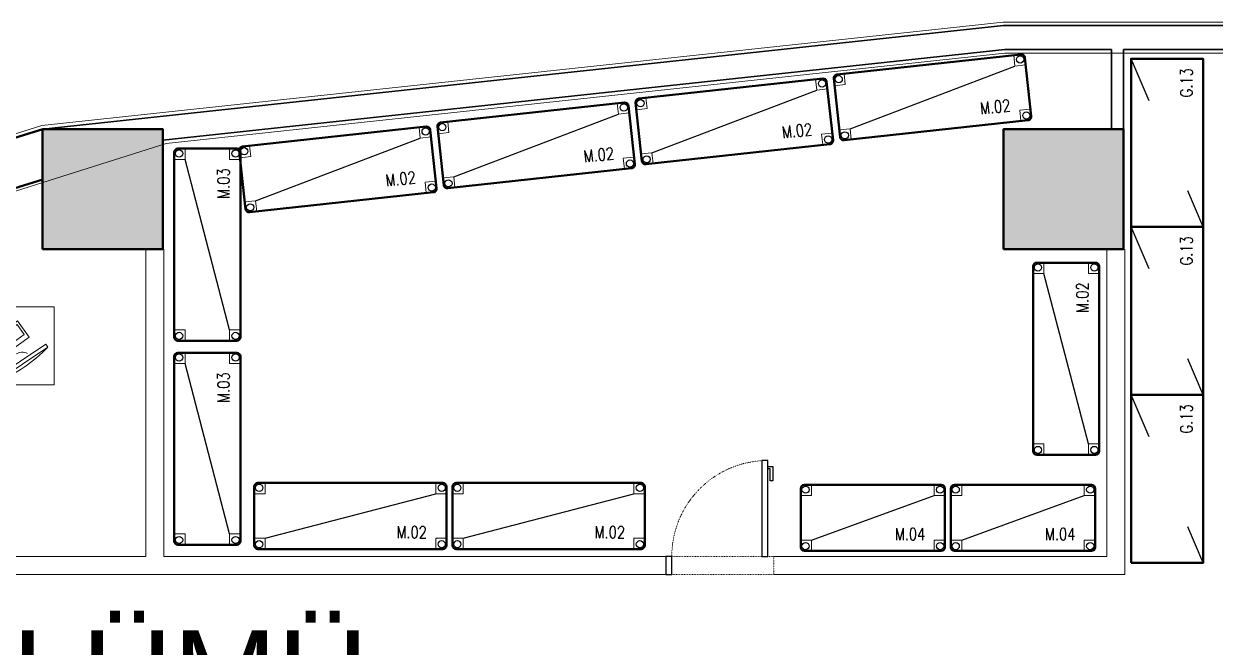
# Model space of a CAD drawing. Header units: millimetres. Extents: x 1443065 to 1517367, y 3763150 to 3779068.
# Drawn here: x 1447822 to 1448814, y 3770605 to 3771124 of the extents above; entities that cross this region are included whole.
import ezdxf
from ezdxf.enums import TextEntityAlignment as Align

# ---------------------------------------------------------------- set-up
doc = ezdxf.new("R2010")
doc.units = ezdxf.units.MM
doc.linetypes.add('DOT', pattern=[0.25, 0, -0.25])
for name, color, linetype, lineweight in [('-DWG_ANA', 7, 'Continuous', 50), ('-DWG_DETAY1', 7, 'Continuous', 25), ('-DWG_DETAY2', 7, 'Continuous', 15), ('DUVAR', 2, 'Continuous', 35), ('Duvar160', 52, 'Continuous', 20), ('k-cizgi', 7, 'Continuous', 0), ('KAPI', 32, 'Continuous', 25), ('kapi-acilis', 43, 'DOT', 15), ('MAHAL', 52, 'Continuous', 13), ('NO', 7, 'Continuous', 30), ('SIVA', 3, 'Continuous', 9), ('TASIYICI', 170, 'Continuous', 50), ('TEFRIS', 165, 'Continuous', 15)]:
    doc.layers.add(name, color=color, linetype=linetype, lineweight=lineweight)
for name, color, linetype in [('BL-G', 102, 'Continuous'), ('BL-M', 62, 'Continuous'), ('m-TAR_duvar', 8, 'Continuous')]:
    doc.layers.add(name, color=color, linetype=linetype)
doc.styles.add('ROMANS', font='romans.shx', dxfattribs={"width": 0.8})
doc.styles.get("Standard").update_dxf_attribs({"font": 'arial.ttf'})

# ---------------------------------------------------------------- blocks, each defined once
blk = doc.blocks.new('J-K109r')
at = {"layer": 'KAPI', "linetype": 'Continuous'}
blk.add_lwpolyline([(-10, 10), (-5, 10), (-5, 90), (-10, 90)], close=True, dxfattribs=at)
blk.add_lwpolyline([(-5, 85), (-1, 85), (-1, 73), (-3, 73), (-3, 83), (-5, 83)], dxfattribs=at)
at = {"layer": 'kapi-acilis', "linetype": 'DOT'}
blk.add_arc((-5, 10), 80, 90, 180, dxfattribs=at)
blk = doc.blocks.new('ja-sandalye')
at = {"layer": 'TEFRIS', "color": 0}
for p, q in [((-27.928479983496, -25.99999744296065), (-21.90890221859001, -25.99999744296065)), ((-27.928479983496, -28.3999972069264), (-27.928479983496, -40.39999602675425)), ((-21.90890221859001, -28.3999972069264), (-27.928479983496, -28.3999972069264)), ((-21.90890221859001, -41.99999586939838), (-21.90890221859001, -25.99999744296065)), ((21.90890221858979, -25.99999744296065), (21.90890221858979, -41.99999586939838)), ((21.90890221858979, -25.99999744296065), (27.92847998349578, -25.99999744296065)), ((21.90890221858979, -28.3999972069264), (27.92847998349578, -28.3999972069264)), ((27.92847998349578, -28.3999972069264), (27.92847998349578, -40.39999602675425)), ((-27.928479983496, -40.39999602675425), (-21.90890221859001, -40.39999602675425)), ((27.92847998349578, -40.39999602675425), (21.90890221858979, -40.39999602675425)), ((13.90890224839211, -49.99999508261635), (-13.90890224839234, -49.99999508261635))]:
    blk.add_line(p, q, dxfattribs=at)
at = {"layer": 'TEFRIS', "color": 0, "extrusion": (0, 0, -1)}
for centre, major_axis, ratio, start_param, end_param in [((7.958e-13, -27.99999724626514), (27.99999989569058, -8.5836459041e-06), 0.9999999053776152, 3.213081796916494, 6.211695550735258), ((7.958e-13, -27.99999724626514), (-21.99999991804364, -3.00369817e-08), 0.9999999053776157, 0.0910347794027249, 3.050557876917702), ((7.958e-13, -32.2105868662452), (22.77216337346449, -2.2035916511e-06), 0.9999999053776385, 3.417819187586468, 6.00695857964909), ((-13.90890224839234, -41.99999586939838), (7.999999970197676, -1.782654636e-07), 0.9999999053776488, 1.570796304511715, 3.141592631306607), ((13.90890224839211, -41.99999586939838), (-7.999999970197676, -1.76262479e-07), 0.9999999053776488, 3.141592675622605, 4.712389002417497)]:
    blk.add_ellipse(centre, major_axis=major_axis, ratio=ratio, start_param=start_param, end_param=end_param, dxfattribs=at)
blk = doc.blocks.new('ja-omasa14')
at = {"layer": 'TEFRIS', "color": 0, "linetype": 'Continuous'}
blk.add_lwpolyline([(0, 0), (140, 0), (140, -65), (0, -65)], close=True, dxfattribs=at)
at = {"layer": 'TEFRIS', "color": 0, "ltscale": 5.5}
blk.add_lwpolyline([(49.3030391169209, -5.723786173439293), (6.862136318644843, -34.00398719231545), (5.198595082244992, -31.50746349829252), (47.63949788051195, -3.227262479428873)], close=True, dxfattribs=at)
at = {"layer": 'TEFRIS', "color": 0}
for points in [[(62.22082832079559, -30.47487934956234), (52.59229619812504, -17.02445690871036), (20.64754290110159, -39.89222070005189), (30.27607502377214, -53.34264314090432)], [(52.61074777992917, -34.81140912112461), (46.59291520326043, -26.40489509559211), (24.73597873687595, -42.05125979493185), (30.7538113135447, -50.4577738204639)], [(59.33595900035425, -29.99714305979023), (53.31812642368551, -21.59062903425775), (48.27421800836601, -25.20132858025954), (54.29205058503431, -33.60784260579203)]]:
    blk.add_lwpolyline(points, close=True, dxfattribs=at)
at = {"layer": 'TEFRIS', "color": 0, "ltscale": 5.5}
for centre, radius, start, end in [((85.68270302828796, -106.3060195882085), 109.8750000000335, 110.2575556915621, 137.0969029223847), ((26.41904648138279, -17.3673629888608), 9.999999999999998, 243.6772293072379, 3.677229307209569)]:
    blk.add_arc(centre, radius, start, end, dxfattribs=at)
at = {"linetype": 'Continuous', "rotation": 180}
blk.add_blockref('ja-sandalye', (70, -135), dxfattribs=at)
blk = doc.blocks.new('ITD146')
at = {"layer": '-DWG_ANA', "color": 0}
blk.add_lwpolyline([(0, 0), (140, 0), (140, -60), (0, -60)], close=True, dxfattribs=at)
at = {"layer": '-DWG_DETAY1', "color": 0}
for points in [[(105, -15), (140, 0)], [(0, -60), (30, -47.14285714285733)]]:
    blk.add_lwpolyline(points, dxfattribs=at)
at = {"layer": 'NO', "linetype": 'Continuous', "style": 'ROMANS', "width": 0.8}
blk.add_attdef('NO', text='', height=10, dxfattribs=at).set_placement((120, -46), align=Align.MIDDLE)
blk = doc.blocks.new('IDD166')
at = {"layer": '-DWG_ANA', "color": 0}
blk.add_lwpolyline([(3, 0), (157, 0, -0.4142135623730951), (160, -3), (160, -52, -0.4142135623730951), (157, -55), (3, -55, -0.4142135623730951), (0, -52), (0, -3, -0.4142135623730951)], format="xyb", close=True, dxfattribs=at)
at = {"layer": '-DWG_DETAY1', "color": 0}
blk.add_lwpolyline([(9, -46), (151, -9)], dxfattribs=at)
for centre in [(4, -4), (156, -4), (4, -51), (156, -51)]:
    blk.add_circle(centre, 3, dxfattribs=at)
at = {"layer": '-DWG_DETAY2', "color": 0, "linetype": 'Continuous'}
for points in [[(0, -9), (9, -9), (9, 0)], [(151, 0), (151, -9), (160, -9)], [(0, -46), (9, -46), (9, -55)], [(160, -46), (151, -46), (151, -55)]]:
    blk.add_lwpolyline(points, dxfattribs=at)
at = {"layer": 'NO', "linetype": 'Continuous', "style": 'ROMANS', "width": 0.8}
blk.add_attdef('NO', text='', height=10, dxfattribs=at).set_placement((131, -41), align=Align.MIDDLE)
blk = doc.blocks.new('IDD126')
at = {"layer": '-DWG_ANA', "color": 0}
blk.add_lwpolyline([(3, 0), (117, 0, -0.4142135623730951), (120, -3), (120, -52, -0.4142135623730951), (117, -55), (3, -55, -0.4142135623730951), (0, -52), (0, -3, -0.4142135623730951)], format="xyb", close=True, dxfattribs=at)
at = {"layer": '-DWG_DETAY1', "color": 0}
blk.add_lwpolyline([(9, -46), (111, -9)], dxfattribs=at)
for centre in [(4, -4), (116, -4), (4, -51), (116, -51)]:
    blk.add_circle(centre, 3, dxfattribs=at)
at = {"layer": '-DWG_DETAY2', "color": 0, "linetype": 'Continuous'}
for points in [[(0, -9), (9, -9), (9, 0)], [(111, 0), (111, -9), (120, -9)], [(0, -46), (9, -46), (9, -55)], [(120, -46), (111, -46), (111, -55)]]:
    blk.add_lwpolyline(points, dxfattribs=at)
at = {"layer": 'NO', "linetype": 'Continuous', "style": 'ROMANS', "width": 0.8}
blk.add_attdef('NO', text='', height=10, dxfattribs=at).set_placement((91, -41), align=Align.MIDDLE)
blk = doc.blocks.new('IDD166-K')
at = {"layer": '-DWG_ANA', "color": 0}
blk.add_lwpolyline([(3, 0), (157, 0, -0.4142135623730951), (160, -3), (160, -52, -0.4142135623730951), (157, -55), (3, -55, -0.4142135623730951), (0, -52), (0, -3, -0.4142135623730951)], format="xyb", close=True, dxfattribs=at)
at = {"layer": '-DWG_DETAY1', "color": 0}
blk.add_lwpolyline([(9, -46), (151, -9)], dxfattribs=at)
for centre in [(4, -4), (156, -4), (4, -51), (156, -51)]:
    blk.add_circle(centre, 3, dxfattribs=at)
at = {"layer": '-DWG_DETAY2', "color": 0, "linetype": 'Continuous'}
for points in [[(0, -9), (9, -9), (9, 0)], [(151, 0), (151, -9), (160, -9)], [(0, -46), (9, -46), (9, -55)], [(160, -46), (151, -46), (151, -55)]]:
    blk.add_lwpolyline(points, dxfattribs=at)
at = {"layer": 'NO', "linetype": 'Continuous', "style": 'ROMANS', "width": 0.8}
blk.add_attdef('NO', text='', height=10, dxfattribs=at).set_placement((131, -41), align=Align.MIDDLE)

msp = doc.modelspace()

# ---------------------------------------------------------------- hatches: boundary and pattern name
at = {"layer": 'm-TAR_duvar'}
h = msp.add_hatch(dxfattribs=at)
h.set_pattern_fill('ANSI33', color=256, scale=2)
h.set_pattern_definition([(45, (27620.46289553843, -87954.95296879718), (-8.98025612106915, 8.98025612106915), []), (45, (27629.44315553852, -87954.95296879718), (-8.98025612106915, 8.98025612106915), [6.349999999999998, -3.174999999999998])])
h.paths.add_polyline_path([(1454794.440370543, 3768891.251657264), (1454777.282326439, 3769060.220889794), (1454740.171179768, 3769224.962392742), (1454678.908880823, 3769382.581968707), (1454596.913146605, 3769530.195313529), (1454495.369316081, 3769665.046529554), (1454375.857841121, 3769783.461086815), (1454239.692467306, 3769884.915465597), (1454091.604657128, 3769966.001842236), (1453859.575433773, 3770075.210081437), (1453406.125677909, 3770314.51808153), (1453184.705145378, 3770444.617842477), (1451716.993972499, 3771328.63645823), (1451249.468342399, 3771588.016074142), (1451035.262758811, 3771685.45694355), (1450763.609634751, 3771809.03036373), (1450409.174945143, 3771939.613864877), (1448897.835013255, 3772143.013988935), (1447435.262370273, 3772002.71693283), (1445092.324412311, 3771120.182103408), (1445146.299483976, 3764847.082096902), (1454849.853077969, 3764847.080773322)])
h.paths.add_polyline_path([(1445185.956796233, 3764887.082091492), (1445132.563253219, 3771092.595575544), (1447444.38079222, 3771963.40800594), (1448897.067081488, 3772102.756715081), (1450399.477083129, 3771900.558404647), (1450748.393323758, 3771772.008052093), (1451018.700119379, 3771649.047068858), (1451231.455849504, 3771552.265729332), (1451696.965957141, 3771294.004309749), (1453164.253665349, 3770410.240751432), (1453386.648896625, 3770279.56828807), (1453841.714236405, 3770039.407663964), (1454073.465222215, 3769930.330381687), (1454218.032535804, 3769851.171674264), (1454349.70283566, 3769753.066494497), (1454465.157997528, 3769638.67102008), (1454563.291791755, 3769508.348366142), (1454642.615299636, 3769365.545713872), (1454701.805728298, 3769213.256778795), (1454737.730482023, 3769053.781837902), (1454754.468115479, 3768888.952731375), (1454809.301248406, 3764887.080778853)], flags=16)
h.paths.add_polyline_path([(1452002.281307009, 3765847.081260215), (1451882.281307009, 3765847.081260215), (1451882.281307009, 3765967.081260215), (1452002.281307009, 3765967.081260215)], flags=0)
h.paths.add_polyline_path([(1452782.412816329, 3765847.08103923), (1452782.412816329, 3765967.081039228), (1452902.412816329, 3765967.081039228), (1452902.412816329, 3765847.08103923)], flags=0)
h.paths.add_polyline_path([(1451282.281307008, 3765847.081383666), (1451162.281307008, 3765847.081383666), (1451162.281307008, 3765967.081383665), (1451282.281307008, 3765967.081383665)], flags=0)
h.paths.add_polyline_path([(1452002.413109523, 3766436.575983927), (1451902.413109523, 3766436.575983927), (1451902.413109523, 3766536.575983924), (1451902.476609075, 3766670.964524867), (1451282.413109523, 3766670.964524873), (1451282.413109523, 3766536.575983924), (1451282.413109523, 3766436.575983927), (1451182.413109523, 3766436.575983927), (1451182.413109523, 3766536.575983924), (1451227.413109523, 3766536.575983924), (1451227.413109523, 3766715.96452487), (1451912.476609074, 3766715.964524867), (1451912.476609074, 3766725.964525002), (1451957.476609074, 3766725.964525002), (1451957.476609074, 3766715.964524867), (1451957.476609074, 3766536.575983924), (1452002.413109523, 3766536.575983924)], flags=0)
h.paths.add_polyline_path([(1453715.403277125, 3765317.082269977), (1453715.403277125, 3765377.082269977), (1453775.403277125, 3765377.082269977), (1453775.403277125, 3765317.082269977)], flags=0)
h.paths.add_polyline_path([(1452782.413109523, 3766436.575983924), (1452782.413109523, 3766556.575983924), (1452902.413109523, 3766556.575983924), (1452902.413109523, 3766436.575983924)], flags=0)
h.paths.add_polyline_path([(1453675.298371801, 3765847.081348345), (1453675.298371801, 3765947.081348346), (1453775.298371801, 3765947.081348346), (1453775.298371801, 3765847.081348345)], flags=0)
h.paths.add_polyline_path([(1451957.476609074, 3766815.964525002), (1451912.476609075, 3766815.964525002), (1451912.476609074, 3767203.191551148), (1451227.413109523, 3767203.191551148), (1451227.413109523, 3767446.575983925), (1451287.413109523, 3767446.575983926), (1451287.413109523, 3767406.575983925), (1451267.413109523, 3767406.575983925), (1451267.413109523, 3767243.332554244), (1451917.476609075, 3767243.332554254), (1451917.476609075, 3767406.575983924), (1451897.476609074, 3767406.575983924), (1451897.476609074, 3767446.575983925), (1451957.476609074, 3767446.575983925), (1451957.476609074, 3767203.191551157)], flags=0)
h.paths.add_polyline_path([(1450402.413233174, 3765847.081383666), (1450282.413233174, 3765847.081383666), (1450282.413233174, 3765967.081383665), (1450402.413233174, 3765967.081383665)], flags=0)
h.paths.add_polyline_path([(1450272.240922134, 3765847.081954847), (1450172.240922134, 3765847.081954847), (1450172.240922134, 3765947.081954845), (1450272.240922134, 3765947.081954845)], flags=0)
h.paths.add_polyline_path([(1454209.798771586, 3765317.082269977), (1454209.798771586, 3765377.082269977), (1454269.798771586, 3765377.082269977), (1454269.798771586, 3765317.082269977)], flags=0)
h.paths.add_polyline_path([(1453675.2983718, 3766436.575983922), (1453675.2983718, 3766536.575983924), (1453775.2983718, 3766536.575983924), (1453775.2983718, 3766436.575983922)], flags=0)
h.paths.add_polyline_path([(1454209.798771586, 3765847.082002948), (1454209.798771586, 3765907.08200295), (1454269.798771586, 3765907.08200295), (1454269.798771586, 3765847.082002948)], flags=0)
h.paths.add_polyline_path([(1450402.413233174, 3766436.575983922), (1450282.413233174, 3766436.575983922), (1450282.413233174, 3766556.575983922), (1450402.413233174, 3766556.575983922)], flags=0)
h.paths.add_polyline_path([(1452782.413109523, 3767196.575983925), (1452782.413109523, 3767316.575983925), (1452902.413109523, 3767316.575983925), (1452902.413109523, 3767196.575983925)], flags=0)
h.paths.add_polyline_path([(1450272.413233174, 3766436.576555103), (1450172.413233174, 3766436.576555103), (1450172.413233174, 3766536.576555103), (1450272.413233174, 3766536.576555103)], flags=0)
h.paths.add_polyline_path([(1449584.072300424, 3765847.081954847), (1449484.072300424, 3765847.081954847), (1449484.072300424, 3765947.081954845), (1449584.072300424, 3765947.081954845)], flags=0)
h.paths.add_polyline_path([(1453675.298359456, 3767196.575983925), (1453675.298359456, 3767296.575983925), (1453775.298359456, 3767296.575983925), (1453775.298359456, 3767196.575983925)], flags=0)
h.paths.add_polyline_path([(1450402.413233174, 3767196.575983924), (1450282.413233174, 3767196.575983924), (1450282.413233174, 3767316.575983924), (1450402.413233174, 3767316.575983924)], flags=0)
h.paths.add_polyline_path([(1450272.413233174, 3767196.576555107), (1450172.413233174, 3767196.576555107), (1450172.413233174, 3767296.576555105), (1450272.413233174, 3767296.576555105)], flags=0)
h.paths.add_polyline_path([(1451957.476609074, 3767847.586189075), (1451897.476609074, 3767847.586189071), (1451897.476609074, 3767887.586189073), (1451917.476609075, 3767887.586189073), (1451917.476609075, 3768050.829618745), (1451267.413109523, 3768050.82961875), (1451267.413109523, 3767887.586189073), (1451287.413109523, 3767887.586189073), (1451287.413109523, 3767847.586189073), (1451227.413109523, 3767847.586189073), (1451227.413109523, 3768090.97062185), (1451912.476609074, 3768090.970621841), (1451912.476609075, 3768477.187443124), (1451957.476609075, 3768477.187443124), (1451957.476609074, 3768090.970621841)], flags=0)
h.paths.add_polyline_path([(1449584.072552186, 3766436.575983922), (1449484.072552186, 3766436.575983922), (1449484.072552186, 3766536.575983924), (1449584.072552186, 3766536.575983924)], flags=0)
h.paths.add_polyline_path([(1452782.413109523, 3767976.575983925), (1452782.413109523, 3768096.575983924), (1452902.413109523, 3768096.575983924), (1452902.413109523, 3767976.575983925)], flags=0)
h.paths.add_polyline_path([(1453675.298371801, 3767996.575983924), (1453675.298371801, 3768096.575983924), (1453775.298371801, 3768096.575983924), (1453775.298371801, 3767996.575983924)], flags=0)
h.paths.add_polyline_path([(1448737.731991224, 3765847.081954847), (1448577.731991224, 3765847.081954847), (1448577.731991224, 3765947.081954845), (1448692.732275375, 3765947.081954845), (1448692.732275375, 3766436.575983922), (1448577.732275376, 3766436.575983922), (1448577.732275376, 3766536.575983924), (1448737.732275375, 3766536.575983924), (1448737.732275375, 3766436.575983922), (1448737.732275375, 3765947.081954845)], flags=0)
h.paths.add_polyline_path([(1450402.413233174, 3767976.575983925), (1450282.413233174, 3767976.575983925), (1450282.413233174, 3768096.575983926), (1450402.413233174, 3768096.575983926)], flags=0)
h.paths.add_polyline_path([(1450272.413233174, 3767996.576555107), (1450172.413233174, 3767996.576555107), (1450172.413233174, 3768096.576555107), (1450272.413233174, 3768096.576555107)], flags=0)
h.paths.add_polyline_path([(1451957.476609075, 3768567.187443122), (1451912.476609075, 3768567.187443124), (1451912.476609075, 3768577.187442979), (1451227.413109523, 3768577.187442979), (1451227.413109523, 3768756.575983928), (1451172.413109523, 3768756.575983928), (1451172.413109523, 3768856.575983928), (1451282.413109523, 3768856.575983928), (1451282.413109523, 3768756.575983928), (1451282.413109523, 3768622.18744298), (1451902.476609075, 3768622.18744298), (1451902.476609075, 3768756.575983928), (1451902.413109523, 3768756.575983928), (1451902.413109523, 3768856.575983928), (1452002.413109523, 3768856.575983928), (1452002.413109523, 3768756.575983928), (1451957.476609075, 3768756.575983928), (1451957.476609075, 3768577.187442979)], flags=0)
h.paths.add_polyline_path([(1452002.413109523, 3768756.575983928), (1451902.413109523, 3768756.575983928), (1451902.413109523, 3768856.575983928), (1452002.413109523, 3768856.575983928)], flags=0)
h.paths.add_polyline_path([(1452782.413109523, 3768736.575983928), (1452782.413109523, 3768856.575983928), (1452902.413109523, 3768856.575983928), (1452902.413109523, 3768736.575983928)], flags=0)
h.paths.add_polyline_path([(1448737.741450173, 3767196.575983925), (1448577.741450174, 3767196.575611787), (1448577.741450174, 3767296.575611787), (1448737.741450173, 3767296.575983925)], flags=0)
h.paths.add_polyline_path([(1453675.298371801, 3768756.575983928), (1453675.298371801, 3768856.575983928), (1453775.298371801, 3768856.575983928), (1453775.298371801, 3768756.575983928)], flags=0)
h.paths.add_polyline_path([(1450402.413233174, 3768736.575983928), (1450282.413233174, 3768736.575983928), (1450282.413233174, 3768856.575983928), (1450402.413233174, 3768856.575983928)], flags=0)
h.paths.add_polyline_path([(1447937.732290376, 3765847.081954847), (1447837.732290376, 3765847.081954847), (1447837.732290376, 3765947.081954845), (1447937.732290376, 3765947.081954845)], flags=0)
h.paths.add_polyline_path([(1450272.413233174, 3768756.576555107), (1450172.413233174, 3768756.576555107), (1450172.413233174, 3768856.576555107), (1450272.413233174, 3768856.576555107)], flags=0)
h.paths.add_polyline_path([(1453744.511502738, 3768902.52278069), (1453693.081554781, 3768933.425215111), (1453723.983989205, 3768984.855163068), (1453775.413937161, 3768953.952728645)], flags=0)
h.paths.add_polyline_path([(1452002.413109523, 3769327.081086497), (1451882.413109523, 3769327.081086497), (1451882.413109523, 3769447.081086497), (1452002.413109523, 3769447.081086497)], flags=0)
h.paths.add_polyline_path([(1447937.732290376, 3766436.575983922), (1447837.732290375, 3766436.575983922), (1447837.732290375, 3766536.575983922), (1447937.732290376, 3766536.575983922)], flags=0)
h.paths.add_polyline_path([(1451282.413109521, 3769327.081086497), (1451162.41310952, 3769327.081086497), (1451162.41310952, 3769447.081086497), (1451282.413109521, 3769447.081086497)], flags=0)
h.paths.add_polyline_path([(1448737.732274455, 3767996.575983924), (1448577.732274455, 3767996.575983924), (1448577.732274455, 3768096.575983924), (1448737.732274455, 3768096.575983924)], flags=0)
h.paths.add_polyline_path([(1449584.07261401, 3768756.575983928), (1449484.07261401, 3768756.575983928), (1449484.07261401, 3768856.575983928), (1449584.07261401, 3768856.575983928)], flags=0)
h.paths.add_polyline_path([(1450402.413109523, 3769327.081086497), (1450282.413109523, 3769327.081086497), (1450282.413109523, 3769447.081086497), (1450402.413109523, 3769447.081086497)], flags=0)
h.paths.add_polyline_path([(1447937.732290376, 3767196.575983925), (1447837.732290376, 3767196.575983925), (1447837.732290376, 3767296.575983924), (1447937.732290376, 3767296.575983924)], flags=0)
h.paths.add_polyline_path([(1450272.413233174, 3769347.081657677), (1450172.413233174, 3769347.081657677), (1450172.413233174, 3769447.081657679), (1450272.413233174, 3769447.081657679)], flags=0)
h.paths.add_polyline_path([(1448737.732166725, 3768676.575983927), (1448637.732166725, 3768676.575983927), (1448637.732166725, 3768856.575983928), (1448737.732166725, 3768856.575983928)], flags=0)
h.paths.add_polyline_path([(1449584.07261401, 3769347.081086495), (1449484.07261401, 3769347.081086495), (1449484.07261401, 3769447.081086497), (1449584.07261401, 3769447.081086497)], flags=0)
h.paths.add_polyline_path([(1447037.732414027, 3765847.081954847), (1446937.732414027, 3765847.081954847), (1446937.732414027, 3765947.081954845), (1447037.732414027, 3765947.081954845)], flags=0)
h.paths.add_polyline_path([(1447937.732290376, 3767996.575983924), (1447837.732290376, 3767996.575983924), (1447837.732290376, 3768096.575983924), (1447937.732290376, 3768096.575983924)], flags=0)
h.paths.add_polyline_path([(1447037.732414027, 3766436.575983922), (1446937.732414027, 3766436.575983922), (1446937.732414027, 3766536.575983922), (1447037.732414027, 3766536.575983922)], flags=0)
h.paths.add_polyline_path([(1451282.412634338, 3770304.320204227), (1451182.412729705, 3770304.320204227), (1451182.412729705, 3770444.320189923), (1451212.412939514, 3770486.320155829), (1451322.412715401, 3770421.320173114)], flags=0)
h.paths.add_polyline_path([(1447037.732414027, 3767196.575983925), (1446937.732414027, 3767196.575983925), (1446937.732414027, 3767296.575983924), (1447037.732414027, 3767296.575983924)], flags=0)
h.paths.add_polyline_path([(1448737.732338603, 3769347.081086495), (1448637.732338603, 3769347.081086495), (1448637.732338603, 3769447.081086497), (1448737.732338603, 3769447.081086497)], flags=0)
h.paths.add_polyline_path([(1447937.732290376, 3768756.575983928), (1447837.732290376, 3768756.575983928), (1447837.732290376, 3768856.575983928), (1447937.732290376, 3768856.575983928)], flags=0)
h.paths.add_polyline_path([(1450382.413109523, 3770315.62917762), (1450282.413109523, 3770315.62917762), (1450282.413109523, 3770415.629177621), (1450382.413109523, 3770415.629177621)], flags=0)
h.paths.add_polyline_path([(1450272.413061298, 3770315.6297488), (1450172.413061296, 3770315.6297488), (1450172.413061296, 3770415.629748802), (1450272.413061298, 3770415.629748802)], flags=0)
h.paths.add_polyline_path([(1446297.732114875, 3765847.081954847), (1446137.732114875, 3765847.081954847), (1446137.732114875, 3765947.081954845), (1446137.732400428, 3766436.575983922), (1446137.732400428, 3766536.575983924), (1446137.741722643, 3767196.575983925), (1446137.741722643, 3767296.575983925), (1446137.732400428, 3767996.575983924), (1446137.732400428, 3768096.575983924), (1446297.732400428, 3768096.575983924), (1446297.732400428, 3767996.575983924), (1446167.73240043, 3767996.575983924), (1446167.741722645, 3767296.575966468), (1446297.741722643, 3767296.575890822), (1446297.741722643, 3767196.57589082), (1446167.741722643, 3767196.575966469), (1446167.741722643, 3766536.575983924), (1446297.732400428, 3766536.575983924), (1446297.732400428, 3766436.575983922), (1446182.732400428, 3766436.575983922), (1446182.732400428, 3765947.081954845), (1446297.732114875, 3765947.081954845)], flags=0)
h.paths.add_polyline_path([(1447037.732414027, 3767996.575983924), (1446937.732414027, 3767996.575983924), (1446937.732414027, 3768096.575983924), (1447037.732414027, 3768096.575983924)], flags=0)
h.paths.add_polyline_path([(1449584.072552186, 3770315.62917762), (1449484.072552186, 3770315.62917762), (1449484.072552186, 3770415.629177621), (1449584.072552186, 3770415.629177621)], flags=0)
h.paths.add_polyline_path([(1447937.732338603, 3769347.081086495), (1447837.732338603, 3769347.081086495), (1447837.732338603, 3769447.081086497), (1447937.732338603, 3769447.081086497)], flags=0)
h.paths.add_polyline_path([(1450382.413109523, 3770936.733558445), (1450282.413109523, 3770936.733558445), (1450282.413109523, 3771036.733558442), (1450382.413109523, 3771036.733558442)], flags=0)
h.paths.add_polyline_path([(1450272.413061298, 3770936.734129625), (1450172.413061296, 3770936.734129625), (1450172.413061296, 3771036.734129625), (1450272.413061298, 3771036.734129625)], flags=0)
h.paths.add_polyline_path([(1447037.732414027, 3768756.575983928), (1446937.732414027, 3768756.575983928), (1446937.732414027, 3768811.575983928), (1446237.732524079, 3768811.575983928), (1446237.732524079, 3768676.575983927), (1446137.732524079, 3768676.575983927), (1446137.732524079, 3768856.575983928), (1446237.732524079, 3768856.575983928), (1446937.732414027, 3768856.575983928), (1447037.732414027, 3768856.575983928)], flags=0)
h.paths.add_polyline_path([(1448737.732166725, 3770315.62917762), (1448637.732166725, 3770315.62917762), (1448637.732166725, 3770415.629177621), (1448737.732166725, 3770415.629177621)], flags=0)
h.paths.add_polyline_path([(1449584.072552186, 3770936.733558442), (1449484.072552186, 3770936.733558442), (1449484.072552186, 3771036.733558442), (1449584.072552186, 3771036.733558442)], flags=0)
h.paths.add_polyline_path([(1447037.732462255, 3769347.081086495), (1446937.732462254, 3769347.081086495), (1446937.732462254, 3769447.081086497), (1447037.732462255, 3769447.081086497)], flags=0)
h.paths.add_polyline_path([(1447937.732428173, 3770315.62917762), (1447837.732428173, 3770315.62917762), (1447837.732428173, 3770415.629177621), (1447937.732428173, 3770415.629177621)], flags=0)
h.paths.add_polyline_path([(1448737.732166725, 3770936.733558442), (1448637.732166725, 3770936.733558442), (1448637.732166725, 3771036.733558442), (1448737.732166725, 3771036.733558442)], flags=0)
h.paths.add_polyline_path([(1447937.732428173, 3770936.733558442), (1447837.732428173, 3770936.733558442), (1447837.732428173, 3770994.83576125), (1447050.811775091, 3770749.36409582), (1446602.709504185, 3770578.534626287), (1446587.722498445, 3770615.62938813), (1447037.717932273, 3770787.180510877), (1447837.732428173, 3771036.736671695), (1447837.732428173, 3771036.733558442), (1447937.732428173, 3771036.733558442)], flags=0)
h.paths.add_polyline_path([(1446237.732462254, 3769347.081086495), (1446137.732462254, 3769347.081086495), (1446137.732462254, 3769447.081086497), (1446237.732462254, 3769447.081086497)], flags=0)
h.paths.add_polyline_path([(1447037.732587724, 3770315.629177619), (1446937.732587725, 3770315.629177619), (1446937.732587725, 3770415.629177619), (1447037.732587724, 3770415.629177619)], flags=0)
h.paths.add_polyline_path([(1448660.006618943, 3771597.81749469), (1447860.10423943, 3771521.177698082), (1447552.681395609, 3771491.723193077), (1447491.351163829, 3771468.18087545), (1447044.876015629, 3771300.00314784), (1446969.917512383, 3771271.768017828), (1446669.553614106, 3771158.627207547), (1446594.782269444, 3771130.462448267), (1446580.682492699, 3771167.894947499), (1446655.547416653, 3771196.094873517), (1446955.911016906, 3771309.235627919), (1447030.682659591, 3771337.400443077), (1447477.016246761, 3771505.524875752), (1447543.43459891, 3771531.020433011), (1447856.28924414, 3771560.995365649), (1448656.286693061, 3771637.644028448), (1448735.811688911, 3771645.272537522), (1448739.631154545, 3771605.455298395)], flags=0)
h.paths.add_polyline_path([(1446237.732186206, 3770315.629177619), (1446137.732186206, 3770315.629177619), (1446137.732186206, 3770415.629177619), (1446237.732186206, 3770415.629177619)], flags=0)
h.paths.add_polyline_path([(1445658.490306581, 3770330.632972687), (1445618.49037453, 3770330.632972687), (1445618.49037453, 3770415.632995932), (1445658.490306581, 3770415.632995932)], flags=0)
h.paths.add_polyline_path([(1446219.63734075, 3770989.153175544), (1446144.772416794, 3770960.953249522), (1446130.672342028, 3770998.385748752), (1446205.537564005, 3771026.585674773)], flags=0)
h.paths.add_polyline_path([(1445657.980388846, 3770633.328868935), (1445617.980307783, 3770633.328868935), (1445617.980307783, 3770676.328926277), (1445622.150397744, 3770718.958913277), (1445637.30040833, 3770759.268863987), (1445660.290366854, 3770795.678882787), (1445690.160340514, 3770826.688869785), (1445725.69037124, 3770851.018889737), (1445765.400326696, 3770867.658867429), (1445807.980245795, 3770875.828876087), (1445820.980316844, 3770837.328894923), (1445785.480386461, 3770830.148919412), (1445752.150363173, 3770815.878896902), (1445722.260272946, 3770795.36886413), (1445696.950352635, 3770769.418864437), (1445677.210337366, 3770739.008872699), (1445663.790351595, 3770705.338879417), (1445658.980405774, 3770670.828907677)], flags=0)
h = msp.add_hatch(dxfattribs=at)
h.set_pattern_fill('ANSI33', color=256, scale=2)
h.set_pattern_definition([(45, (-13755.82202264038, -59043.38853129698), (-8.980256121069154, 8.980256121069154), []), (45, (-13746.84176264038, -59043.38853129698), (-8.980256121069154, 8.980256121069154), [6.35, -3.175])])
h.paths.add_polyline_path([(1450172.413032412, 3770936.736237335), (1450272.413032412, 3770936.736237335), (1450272.413032412, 3771036.736237335), (1450172.413032412, 3771036.736237335)])
h.paths.add_polyline_path([(1450282.41290876, 3770936.735666154), (1450382.41290876, 3770936.735666154), (1450382.41290876, 3771036.735666154), (1450282.41290876, 3771036.735666154)])
h.paths.add_polyline_path([(1449484.0725233, 3770936.735666153), (1449584.0725233, 3770936.735666153), (1449584.0725233, 3771036.735666154), (1449484.0725233, 3771036.735666154)])
h.paths.add_polyline_path([(1448637.73213784, 3770936.735666153), (1448737.73213784, 3770936.735666153), (1448737.73213784, 3771036.735666154), (1448637.73213784, 3771036.735666154)])
h.paths.add_polyline_path([(1447837.732399288, 3770936.735666153), (1447937.732399288, 3770936.735666153), (1447937.732399288, 3771036.735666154), (1447837.732399288, 3771036.735666154)])

# ---------------------------------------------------------------- linework, layer by layer
at = {"layer": 'DUVAR'}
for p, q in [((1447837.8223552, 3771036.766840201), (1448637.732137841, 3771122.961194627)), ((1447837.8223552, 3771036.766840202), (1448637.732137841, 3771122.961194628)), ((1447837.8223552, 3771036.766840202), (1448637.732137841, 3771122.961194628)), ((1447837.8223552, 3771036.766840201), (1448637.732137841, 3771122.961194627)), ((1447837.8223552, 3771036.766840202), (1448637.732137841, 3771122.961194628)), ((1447837.8223552, 3771036.766840202), (1448637.732137841, 3771122.961194628)), ((1448637.732137841, 3771122.961194627), (1449584.072523301, 3771122.961194629)), ((1448637.732137841, 3771122.961194628), (1449584.072523301, 3771122.96119463)), ((1448637.732137841, 3771122.961194628), (1449584.072523301, 3771122.96119463)), ((1448637.732137841, 3771122.961194627), (1449584.072523301, 3771122.961194629)), ((1448637.732137841, 3771122.961194628), (1449584.072523301, 3771122.96119463)), ((1448637.732137841, 3771122.961194628), (1449584.072523301, 3771122.96119463)), ((1447937.732399289, 3771027.416879971), (1448638.806578916, 3771102.961194627)), ((1447937.732399289, 3771027.416879971), (1448638.806578916, 3771102.961194628)), ((1447937.732399289, 3771027.416879971), (1448638.806578916, 3771102.961194628)), ((1447937.732399289, 3771027.416879971), (1448638.806578916, 3771102.961194627)), ((1447937.732399289, 3771027.416879971), (1448638.806578916, 3771102.961194628)), ((1447937.732399289, 3771027.416879971), (1448638.806578916, 3771102.961194628)), ((1448638.796994969, 3771102.961194627), (1448727.732137841, 3771102.961194627)), ((1448638.796994969, 3771102.961194628), (1448727.732137841, 3771102.961194628)), ((1448638.796994969, 3771102.961194628), (1448727.732137841, 3771102.961194628)), ((1448638.796994969, 3771102.961194627), (1448727.732137841, 3771102.961194627)), ((1448638.796994969, 3771102.961194628), (1448727.732137841, 3771102.961194628)), ((1448638.796994969, 3771102.961194628), (1448727.732137841, 3771102.961194628)), ((1448727.732137841, 3771036.735666154), (1448727.732137841, 3771102.961194627)), ((1448727.732137841, 3771036.735666155), (1448727.732137841, 3771102.961194628)), ((1448727.732137841, 3771036.735666155), (1448727.732137841, 3771102.961194628)), ((1448727.732137841, 3771036.735666154), (1448727.732137841, 3771102.961194627)), ((1448727.732137841, 3771036.735666155), (1448727.732137841, 3771102.961194628)), ((1448727.732137841, 3771036.735666155), (1448727.732137841, 3771102.961194628)), ((1448737.732137842, 3771102.961194627), (1449574.072523301, 3771102.961194628)), ((1448737.732137842, 3771036.735666154), (1448737.732137842, 3771102.961194627)), ((1448737.732137842, 3771102.961194628), (1449574.072523301, 3771102.961194628)), ((1448737.732137842, 3771036.735666155), (1448737.732137842, 3771102.961194628)), ((1448737.732137842, 3771102.961194628), (1449574.072523301, 3771102.961194628)), ((1448737.732137842, 3771036.735666155), (1448737.732137842, 3771102.961194628)), ((1448737.732137842, 3771102.961194627), (1449574.072523301, 3771102.961194627)), ((1448737.732137842, 3771036.735666154), (1448737.732137842, 3771102.961194627)), ((1448737.732137842, 3771102.961194628), (1449574.072523301, 3771102.961194628)), ((1448737.732137842, 3771036.735666155), (1448737.732137842, 3771102.961194628)), ((1448737.732137842, 3771102.961194628), (1449574.072523301, 3771102.961194628)), ((1448737.732137842, 3771036.735666155), (1448737.732137842, 3771102.961194628))]:
    msp.add_line(p, q, dxfattribs=at)
at = {"layer": 'Duvar160', "linetype": 'Continuous'}
for p, q in [((1447923.61651821, 3770936.801780332), (1447923.616518211, 3770680.697399511)), ((1447938.616518211, 3770936.801780332), (1447938.616518211, 3770680.697399511)), ((1448723.616256764, 3770936.801780332), (1448723.616256764, 3770680.697399511)), ((1448738.616256764, 3770936.801780332), (1448738.616256764, 3770665.697399511)), ((1447923.616518211, 3770680.697399511), (1447790.949088239, 3770680.697399511)), ((1448356.562416996, 3770680.697399511), (1447938.616518211, 3770680.697399511)), ((1448723.616256764, 3770680.697399511), (1448446.562416997, 3770680.697399511)), ((1448356.562416996, 3770665.69739951), (1447790.949088239, 3770665.69739951)), ((1448738.616256764, 3770665.697399511), (1448446.562416997, 3770665.69739951))]:
    msp.add_line(p, q, dxfattribs=at)
at = {"layer": 'k-cizgi', "linetype": 'Continuous'}
msp.add_line((1448356.562416996, 3770665.69739951), (1448356.562416996, 3770680.697399511), dxfattribs=at)
at = {"layer": 'k-cizgi', "linetype": 'DOT'}
msp.add_lwpolyline([(1448356.562416996, 3770680.697399511), (1448446.562416997, 3770680.697399511), (1448446.562416997, 3770665.69739951), (1448356.562416996, 3770665.69739951)], dxfattribs=at)
at = {"layer": 'KAPI', "linetype": 'Continuous'}
msp.add_lwpolyline([(1448356.562416996, 3770665.69739951), (1448361.562416997, 3770665.69739951), (1448361.562416997, 3770680.697399511), (1448356.562416996, 3770680.697399511)], close=True, dxfattribs=at)
at = {"layer": 'SIVA'}
for points in [[(1449571.072523301, 3770418.631285333), (1449571.072523301, 3770933.735666153), (1449481.0725233, 3770933.735666153), (1449481.0725233, 3771039.735666154), (1449571.072523301, 3771039.735666154), (1449571.867864368, 3771099.936578603), (1448724.732137841, 3771099.936578603), (1448638.729722257, 3771099.936578603), (1447940.732399288, 3771024.722782726), (1447739.513758276, 3770961.057019765), (1447519.857939415, 3771525.336336012), (1448714.721659115, 3771646.262852993), (1448714.721580472, 3771755.455054917)], [(1448740.721659115, 3771665.455054916), (1448740.721659115, 3771625.506804504), (1448742.903858257, 3771602.757255025), (1447556.915856347, 3771489.117304117), (1447743.260549589, 3771010.411769988), (1447837.119209081, 3771039.686950427), (1448637.570931755, 3771125.961194628), (1449587.072523301, 3771125.961194632), (1449587.072523301, 3770605.63128533)]]:
    msp.add_lwpolyline(points, dxfattribs=at)
at = {"layer": 'TASIYICI'}
for p, q in [((1447162.58816567, 3770826.134675287), (1447837.822355199, 3771036.766840201)), ((1447174.499671621, 3770787.949357914), (1447837.822355199, 3770994.865929764))]:
    msp.add_line(p, q, dxfattribs=at)
for points in [[(1447837.732399288, 3770936.735666153), (1447937.732399288, 3770936.735666153), (1447937.732399288, 3771036.735666154), (1447837.732399288, 3771036.735666154)], [(1447837.732399288, 3770936.735666153), (1447937.732399288, 3770936.735666153), (1447937.732399288, 3771036.735666154), (1447837.732399288, 3771036.735666154)], [(1448637.73213784, 3770936.735666153), (1448737.73213784, 3770936.735666153), (1448737.73213784, 3771036.735666154), (1448637.73213784, 3771036.735666154)], [(1448637.73213784, 3770936.735666153), (1448737.73213784, 3770936.735666153), (1448737.73213784, 3771036.735666154), (1448637.73213784, 3771036.735666154)]]:
    msp.add_lwpolyline(points, close=True, dxfattribs=at)

# ---------------------------------------------------------------- block references
at = {"layer": 'BL-G', "linetype": 'Continuous', "rotation": 90}
for p in [(1448743.933833532, 3770955.389059073), (1448743.933833532, 3770815.389059073), (1448743.933833532, 3770675.389059073)]:
    msp.add_blockref('ITD146', p, dxfattribs=at).add_auto_attribs({'NO': 'G.13'})
at = {"layer": 'BL-M'}
for name, p, rotation, values in [('IDD166', (1448496.105489345, 3771081.835171987), 6.225829064425771, {'NO': 'M.02'}), ('IDD166', (1448331.105489345, 3771061.835171987), 6.225829064425771, {'NO': 'M.02'}), ('IDD166', (1448166.105489345, 3771041.835171987), 6.225829064425771, {'NO': 'M.02'}), ('IDD166', (1448001.105489345, 3771021.835171987), 6.225829064425771, {'NO': 'M.02'}), ('IDD166-K', (1447947.38230683, 3770860.458720473), 90, {'NO': 'M.03'}), ('IDD166', (1448662.38230683, 3770765.458720473), 90, {'NO': 'M.02'}), ('IDD166-K', (1447947.38230683, 3770690.458720473), 90, {'NO': 'M.03'})]:
    msp.add_blockref(name, p, dxfattribs=dict(at, rotation=rotation)).add_auto_attribs(values)
for name, p, values in [('IDD166', (1448014.003494932, 3770741.940585775), {'NO': 'M.02'}), ('IDD166', (1448179.003494932, 3770741.940585775), {'NO': 'M.02'}), ('IDD126', (1448468.933851095, 3770740.389061831), {'NO': 'M.04'}), ('IDD126', (1448593.933851095, 3770740.389061831), {'NO': 'M.04'})]:
    msp.add_blockref(name, p, dxfattribs=at).add_auto_attribs(values)
at = {"layer": 'DUVAR', "linetype": 'Continuous', "rotation": 180}
msp.add_blockref('ja-omasa14', (1447847.249534099, 3770823.603108923), dxfattribs=at)
at = {"layer": 'Duvar160', "linetype": 'Continuous'}
msp.add_blockref('J-K109r', (1448446.562416997, 3770670.697399511), dxfattribs=at)

# ---------------------------------------------------------------- texts
at = {"layer": 'MAHAL', "insert": (1447200.877252242, 3770543.21045702), "char_height": 75, "width": 1932.918713932041, "attachment_point": 7}
msp.add_mtext('{\\f@Arial Unicode MS|b0|i0|c162|p34;MUTFAK BÖLÜMÜ}', dxfattribs=at)

doc.saveas('drawing.dxf')
